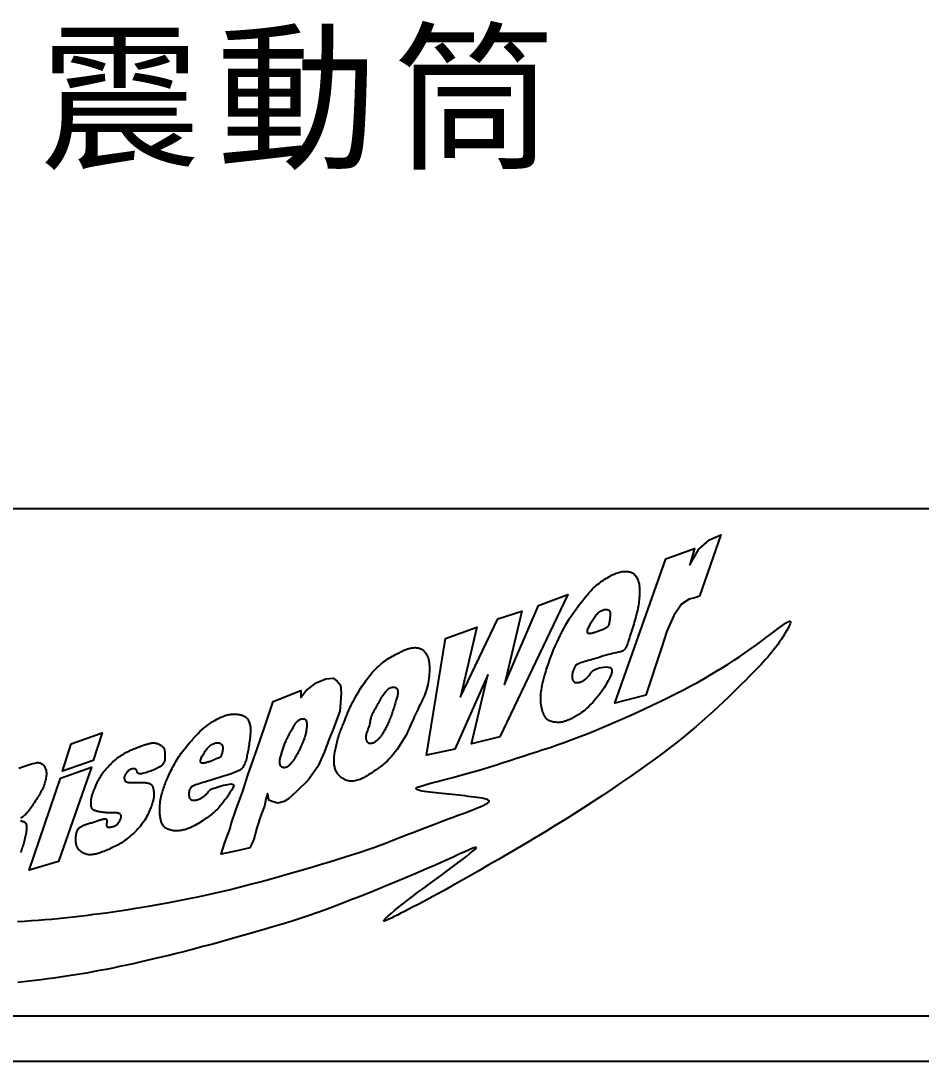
# Model space of a CAD drawing. Extents: x 1092 to 1379, y 1201 to 1405.
# Drawn here: x 1104.72 to 1129.59, y 1201.14 to 1229.85 of the extents above; entities that cross this region are included whole.
import ezdxf

# ---------------------------------------------------------------- set-up
doc = ezdxf.new("R2010")
doc.units = 0
doc.layers.get('0').update_dxf_attribs({"linetype": 'CONTINUOUS'})
doc.layers.add('圖框層', color=7, linetype='CONTINUOUS')
doc.layers.add('輪廓線層', color=7, linetype='CONTINUOUS')
doc.styles.add('標楷體', font='kaiu.ttf')

msp = doc.modelspace()

# ---------------------------------------------------------------- linework, layer by layer
at = {"layer": '圖框層', "color": 7}
for p, q in [((1092.845, 1216.385), (1377.345, 1216.385)), ((1092.845, 1202.385), (1377.345, 1202.385)), ((1091.595, 1201.135), (1378.595, 1201.135))]:
    msp.add_line(p, q, dxfattribs=at)
at = {"layer": '輪廓線層', "color": 7}
for points in [[(1122.753, 1213.437), (1122.565, 1213.004), (1122.418, 1212.541), (1121.984, 1211.241), (1121.126, 1211.014), (1122.536, 1215.003), (1123.324, 1215.289), (1123.196, 1214.836), (1123.443, 1215.269), (1123.738, 1215.525), (1124.054, 1215.663), (1123.462, 1213.969), (1123.334, 1213.92), (1123.177, 1213.89), (1122.97, 1213.752)], [(1121.544, 1212.868), (1121.528, 1212.82), (1121.514, 1212.775), (1121.5, 1212.732), (1121.487, 1212.693), (1121.474, 1212.657), (1121.462, 1212.624), (1121.45, 1212.594), (1121.439, 1212.567), (1121.427, 1212.543), (1121.415, 1212.523), (1121.402, 1212.505), (1121.388, 1212.489), (1121.373, 1212.476), (1121.356, 1212.464), (1121.336, 1212.454), (1121.314, 1212.445), (1121.289, 1212.437), (1121.261, 1212.429), (1121.229, 1212.422), (1121.194, 1212.414), (1121.155, 1212.405), (1121.111, 1212.395), (1121.063, 1212.384), (1121.01, 1212.371), (1120.952, 1212.356), (1120.89, 1212.338), (1120.826, 1212.32), (1120.76, 1212.301), (1120.693, 1212.281), (1120.627, 1212.261), (1120.563, 1212.242), (1120.502, 1212.223), (1120.444, 1212.206), (1120.391, 1212.19), (1120.341, 1212.175), (1120.296, 1212.162), (1120.254, 1212.149), (1120.217, 1212.137), (1120.183, 1212.126), (1120.153, 1212.116), (1120.128, 1212.106), (1120.105, 1212.096), (1120.086, 1212.087), (1120.069, 1212.076), (1120.055, 1212.065), (1120.042, 1212.053), (1120.03, 1212.038), (1120.019, 1212.022), (1120.009, 1212.003), (1119.999, 1211.982), (1119.99, 1211.959), (1119.981, 1211.935), (1119.973, 1211.911), (1119.966, 1211.886), (1119.96, 1211.861), (1119.955, 1211.836), (1119.951, 1211.813), (1119.948, 1211.79), (1119.946, 1211.769), (1119.945, 1211.748), (1119.946, 1211.729), (1119.947, 1211.711), (1119.95, 1211.693), (1119.954, 1211.677), (1119.959, 1211.662), (1119.965, 1211.648), (1119.972, 1211.635), (1119.98, 1211.624), (1119.99, 1211.613), (1120, 1211.605), (1120.013, 1211.597), (1120.026, 1211.591), (1120.041, 1211.587), (1120.057, 1211.584), (1120.075, 1211.583), (1120.093, 1211.583), (1120.112, 1211.585), (1120.131, 1211.588), (1120.15, 1211.592), (1120.17, 1211.598), (1120.19, 1211.605), (1120.209, 1211.614), (1120.229, 1211.624), (1120.248, 1211.635), (1120.268, 1211.647), (1120.287, 1211.661), (1120.306, 1211.676), (1120.326, 1211.692), (1120.345, 1211.709), (1120.363, 1211.727), (1120.382, 1211.745), (1120.4, 1211.764), (1120.417, 1211.784), (1120.433, 1211.803), (1120.448, 1211.822), (1120.461, 1211.84), (1120.473, 1211.858), (1120.486, 1211.875), (1120.5, 1211.891), (1120.516, 1211.907), (1120.538, 1211.923), (1120.565, 1211.939), (1120.6, 1211.955), (1120.644, 1211.972), (1120.697, 1211.988), (1120.757, 1212.003), (1120.82, 1212.014), (1120.882, 1212.018), (1120.939, 1212.014), (1120.987, 1212), (1121.022, 1211.974), (1121.041, 1211.932), (1121.04, 1211.875), (1121.022, 1211.803), (1120.989, 1211.721), (1120.944, 1211.631), (1120.89, 1211.537), (1120.829, 1211.442), (1120.765, 1211.348), (1120.699, 1211.259), (1120.636, 1211.178), (1120.575, 1211.105), (1120.515, 1211.039), (1120.458, 1210.979), (1120.404, 1210.926), (1120.352, 1210.878), (1120.303, 1210.836), (1120.256, 1210.798), (1120.212, 1210.764), (1120.171, 1210.735), (1120.132, 1210.708), (1120.096, 1210.685), (1120.061, 1210.664), (1120.028, 1210.645), (1119.996, 1210.628), (1119.966, 1210.612), (1119.937, 1210.597), (1119.908, 1210.583), (1119.881, 1210.569), (1119.854, 1210.557), (1119.828, 1210.545), (1119.803, 1210.534), (1119.779, 1210.524), (1119.755, 1210.515), (1119.731, 1210.508), (1119.708, 1210.501), (1119.685, 1210.495), (1119.661, 1210.491), (1119.637, 1210.488), (1119.612, 1210.485), (1119.586, 1210.484), (1119.559, 1210.484), (1119.53, 1210.485), (1119.501, 1210.488), (1119.47, 1210.491), (1119.44, 1210.496), (1119.409, 1210.502), (1119.38, 1210.509), (1119.352, 1210.518), (1119.326, 1210.528), (1119.302, 1210.539), (1119.28, 1210.552), (1119.26, 1210.566), (1119.241, 1210.583), (1119.224, 1210.601), (1119.208, 1210.622), (1119.193, 1210.645), (1119.179, 1210.671), (1119.165, 1210.699), (1119.152, 1210.73), (1119.14, 1210.763), (1119.128, 1210.799), (1119.118, 1210.836), (1119.108, 1210.875), (1119.1, 1210.916), (1119.093, 1210.958), (1119.087, 1211), (1119.083, 1211.044), (1119.081, 1211.089), (1119.08, 1211.135), (1119.08, 1211.183), (1119.082, 1211.232), (1119.086, 1211.282), (1119.091, 1211.334), (1119.099, 1211.388), (1119.108, 1211.444), (1119.118, 1211.502), (1119.132, 1211.563), (1119.147, 1211.628), (1119.165, 1211.696), (1119.185, 1211.768), (1119.207, 1211.845), (1119.233, 1211.927), (1119.261, 1212.014), (1119.291, 1212.104), (1119.324, 1212.197), (1119.36, 1212.292), (1119.397, 1212.389), (1119.436, 1212.488), (1119.478, 1212.586), (1119.521, 1212.685), (1119.566, 1212.783), (1119.613, 1212.88), (1119.662, 1212.977), (1119.713, 1213.073), (1119.766, 1213.167), (1119.821, 1213.26), (1119.877, 1213.352), (1119.936, 1213.442), (1119.996, 1213.53), (1120.056, 1213.614), (1120.116, 1213.696), (1120.175, 1213.773), (1120.232, 1213.845), (1120.286, 1213.912), (1120.336, 1213.973), (1120.383, 1214.028), (1120.426, 1214.076), (1120.466, 1214.12), (1120.504, 1214.16), (1120.541, 1214.196), (1120.577, 1214.23), (1120.614, 1214.261), (1120.651, 1214.292), (1120.69, 1214.323), (1120.73, 1214.353), (1120.771, 1214.382), (1120.812, 1214.41), (1120.854, 1214.438), (1120.896, 1214.464), (1120.937, 1214.489), (1120.978, 1214.513), (1121.017, 1214.534), (1121.055, 1214.554), (1121.093, 1214.572), (1121.129, 1214.589), (1121.165, 1214.603), (1121.199, 1214.616), (1121.233, 1214.626), (1121.266, 1214.635), (1121.298, 1214.642), (1121.329, 1214.648), (1121.36, 1214.651), (1121.39, 1214.653), (1121.418, 1214.654), (1121.446, 1214.653), (1121.473, 1214.651), (1121.498, 1214.648), (1121.522, 1214.643), (1121.545, 1214.637), (1121.567, 1214.63), (1121.588, 1214.621), (1121.609, 1214.611), (1121.628, 1214.6), (1121.646, 1214.587), (1121.664, 1214.571), (1121.681, 1214.555), (1121.697, 1214.536), (1121.713, 1214.515), (1121.727, 1214.493), (1121.741, 1214.47), (1121.753, 1214.444), (1121.765, 1214.418), (1121.774, 1214.39), (1121.783, 1214.36), (1121.79, 1214.329), (1121.796, 1214.297), (1121.8, 1214.262), (1121.804, 1214.227), (1121.806, 1214.189), (1121.808, 1214.149), (1121.808, 1214.108), (1121.808, 1214.064), (1121.806, 1214.019), (1121.804, 1213.972), (1121.801, 1213.924), (1121.796, 1213.875), (1121.791, 1213.826), (1121.785, 1213.775), (1121.777, 1213.725), (1121.769, 1213.675), (1121.759, 1213.625), (1121.749, 1213.574), (1121.737, 1213.523), (1121.724, 1213.472), (1121.71, 1213.419), (1121.696, 1213.366), (1121.68, 1213.311), (1121.664, 1213.255), (1121.647, 1213.198), (1121.629, 1213.141), (1121.612, 1213.084), (1121.594, 1213.028), (1121.577, 1212.973), (1121.56, 1212.919)], [(1116.707, 1209.748), (1115.926, 1209.577), (1116.45, 1212.805), (1117.316, 1213.115), (1116.867, 1211.191), (1117.894, 1213.34), (1118.557, 1213.553), (1118.076, 1211.533), (1119.017, 1213.714), (1119.83, 1214.013), (1117.948, 1210.09), (1117.167, 1209.898), (1117.616, 1211.8)], [(1120.873, 1213.084), (1120.853, 1213.073), (1120.831, 1213.062), (1120.807, 1213.052), (1120.782, 1213.042), (1120.756, 1213.032), (1120.73, 1213.022), (1120.703, 1213.012), (1120.677, 1213.003), (1120.651, 1212.994), (1120.626, 1212.984), (1120.602, 1212.976), (1120.578, 1212.967), (1120.554, 1212.96), (1120.532, 1212.953), (1120.509, 1212.946), (1120.487, 1212.941), (1120.466, 1212.937), (1120.445, 1212.935), (1120.426, 1212.934), (1120.409, 1212.936), (1120.394, 1212.94), (1120.382, 1212.947), (1120.373, 1212.957), (1120.368, 1212.97), (1120.367, 1212.987), (1120.369, 1213.008), (1120.375, 1213.031), (1120.384, 1213.057), (1120.394, 1213.085), (1120.407, 1213.114), (1120.421, 1213.143), (1120.435, 1213.173), (1120.45, 1213.203), (1120.466, 1213.233), (1120.482, 1213.262), (1120.498, 1213.291), (1120.515, 1213.319), (1120.533, 1213.347), (1120.552, 1213.374), (1120.572, 1213.4), (1120.593, 1213.426), (1120.614, 1213.45), (1120.636, 1213.474), (1120.659, 1213.496), (1120.682, 1213.516), (1120.704, 1213.535), (1120.727, 1213.551), (1120.748, 1213.565), (1120.77, 1213.577), (1120.79, 1213.587), (1120.809, 1213.594), (1120.828, 1213.6), (1120.846, 1213.604), (1120.863, 1213.606), (1120.879, 1213.606), (1120.895, 1213.606), (1120.909, 1213.604), (1120.923, 1213.6), (1120.936, 1213.596), (1120.948, 1213.591), (1120.959, 1213.584), (1120.968, 1213.577), (1120.976, 1213.569), (1120.983, 1213.56), (1120.988, 1213.55), (1120.992, 1213.539), (1120.995, 1213.527), (1120.997, 1213.513), (1120.997, 1213.498), (1120.997, 1213.48), (1120.996, 1213.46), (1120.995, 1213.437), (1120.994, 1213.412), (1120.992, 1213.385), (1120.989, 1213.356), (1120.986, 1213.326), (1120.982, 1213.297), (1120.978, 1213.268), (1120.973, 1213.24), (1120.967, 1213.214), (1120.96, 1213.192), (1120.953, 1213.171), (1120.944, 1213.153), (1120.933, 1213.137), (1120.921, 1213.122), (1120.907, 1213.108), (1120.891, 1213.096)], [(1113.845, 1208.863), (1113.813, 1208.865), (1113.782, 1208.869), (1113.753, 1208.876), (1113.725, 1208.884), (1113.698, 1208.895), (1113.672, 1208.906), (1113.647, 1208.919), (1113.623, 1208.933), (1113.599, 1208.948), (1113.576, 1208.964), (1113.555, 1208.981), (1113.534, 1208.999), (1113.514, 1209.018), (1113.495, 1209.037), (1113.478, 1209.058), (1113.462, 1209.08), (1113.448, 1209.102), (1113.435, 1209.126), (1113.423, 1209.151), (1113.413, 1209.176), (1113.404, 1209.203), (1113.396, 1209.231), (1113.39, 1209.259), (1113.384, 1209.289), (1113.38, 1209.319), (1113.376, 1209.35), (1113.374, 1209.383), (1113.372, 1209.416), (1113.372, 1209.449), (1113.373, 1209.484), (1113.375, 1209.52), (1113.378, 1209.556), (1113.383, 1209.593), (1113.388, 1209.63), (1113.394, 1209.668), (1113.402, 1209.707), (1113.41, 1209.747), (1113.419, 1209.787), (1113.428, 1209.827), (1113.438, 1209.868), (1113.448, 1209.91), (1113.459, 1209.952), (1113.47, 1209.994), (1113.481, 1210.036), (1113.493, 1210.078), (1113.505, 1210.118), (1113.517, 1210.157), (1113.53, 1210.195), (1113.543, 1210.232), (1113.556, 1210.267), (1113.57, 1210.303), (1113.585, 1210.338), (1113.6, 1210.375), (1113.616, 1210.413), (1113.632, 1210.453), (1113.65, 1210.496), (1113.668, 1210.542), (1113.688, 1210.592), (1113.709, 1210.646), (1113.732, 1210.703), (1113.757, 1210.763), (1113.785, 1210.826), (1113.815, 1210.893), (1113.848, 1210.963), (1113.885, 1211.035), (1113.925, 1211.111), (1113.967, 1211.187), (1114.011, 1211.265), (1114.057, 1211.342), (1114.104, 1211.418), (1114.152, 1211.492), (1114.2, 1211.563), (1114.248, 1211.631), (1114.296, 1211.695), (1114.344, 1211.756), (1114.392, 1211.814), (1114.438, 1211.868), (1114.484, 1211.918), (1114.529, 1211.965), (1114.573, 1212.009), (1114.616, 1212.05), (1114.658, 1212.087), (1114.699, 1212.122), (1114.74, 1212.154), (1114.78, 1212.185), (1114.82, 1212.213), (1114.86, 1212.239), (1114.901, 1212.265), (1114.943, 1212.289), (1114.984, 1212.312), (1115.025, 1212.334), (1115.066, 1212.355), (1115.105, 1212.375), (1115.142, 1212.393), (1115.178, 1212.41), (1115.21, 1212.426), (1115.239, 1212.441), (1115.266, 1212.454), (1115.29, 1212.466), (1115.313, 1212.478), (1115.335, 1212.488), (1115.357, 1212.498), (1115.379, 1212.506), (1115.403, 1212.514), (1115.427, 1212.522), (1115.453, 1212.529), (1115.48, 1212.535), (1115.508, 1212.54), (1115.536, 1212.544), (1115.564, 1212.547), (1115.592, 1212.549), (1115.619, 1212.549), (1115.646, 1212.548), (1115.671, 1212.546), (1115.697, 1212.541), (1115.721, 1212.535), (1115.745, 1212.527), (1115.769, 1212.516), (1115.792, 1212.504), (1115.815, 1212.488), (1115.838, 1212.47), (1115.86, 1212.45), (1115.882, 1212.426), (1115.903, 1212.4), (1115.922, 1212.372), (1115.94, 1212.34), (1115.956, 1212.306), (1115.97, 1212.269), (1115.981, 1212.229), (1115.991, 1212.186), (1115.998, 1212.141), (1116.003, 1212.093), (1116.007, 1212.043), (1116.008, 1211.991), (1116.008, 1211.937), (1116.006, 1211.88), (1116.002, 1211.822), (1115.997, 1211.762), (1115.99, 1211.701), (1115.982, 1211.64), (1115.971, 1211.579), (1115.958, 1211.518), (1115.944, 1211.457), (1115.927, 1211.398), (1115.909, 1211.341), (1115.888, 1211.284), (1115.866, 1211.229), (1115.843, 1211.175), (1115.819, 1211.122), (1115.794, 1211.069), (1115.768, 1211.016), (1115.743, 1210.964), (1115.717, 1210.911), (1115.692, 1210.858), (1115.667, 1210.804), (1115.641, 1210.749), (1115.615, 1210.693), (1115.589, 1210.635), (1115.562, 1210.575), (1115.534, 1210.513), (1115.506, 1210.449), (1115.476, 1210.382), (1115.445, 1210.314), (1115.413, 1210.244), (1115.378, 1210.173), (1115.341, 1210.101), (1115.301, 1210.028), (1115.258, 1209.955), (1115.212, 1209.882), (1115.164, 1209.81), (1115.113, 1209.738), (1115.06, 1209.669), (1115.005, 1209.601), (1114.95, 1209.537), (1114.894, 1209.476), (1114.838, 1209.42), (1114.782, 1209.368), (1114.727, 1209.321), (1114.673, 1209.278), (1114.62, 1209.238), (1114.569, 1209.201), (1114.52, 1209.168), (1114.472, 1209.136), (1114.428, 1209.107), (1114.386, 1209.079), (1114.346, 1209.053), (1114.308, 1209.028), (1114.271, 1209.005), (1114.236, 1208.984), (1114.201, 1208.964), (1114.166, 1208.946), (1114.131, 1208.929), (1114.095, 1208.914), (1114.058, 1208.9), (1114.022, 1208.889), (1113.985, 1208.879), (1113.949, 1208.872), (1113.913, 1208.866), (1113.879, 1208.863)], [(1112.923, 1209.271), (1112.656, 1208.892), (1112.34, 1208.58), (1112.119, 1208.373), (1111.993, 1208.303), (1111.817, 1208.255), (1111.693, 1208.292), (1111.569, 1208.337), (1111.554, 1208.461), (1111.539, 1208.521), (1111.486, 1208.367), (1111.456, 1208.176), (1111.351, 1207.92), (1111.238, 1207.575), (1111.159, 1207.263), (1111.09, 1207.117), (1111.045, 1207.02), (1110.733, 1206.952), (1110.252, 1206.847), (1110.361, 1207.174), (1110.5, 1207.561), (1110.53, 1207.688), (1110.67, 1208.089), (1110.858, 1208.585), (1110.993, 1209.032), (1111.249, 1209.753), (1111.478, 1210.425), (1111.69, 1211.062), (1112.457, 1211.37), (1112.457, 1211.171), (1112.589, 1211.359), (1112.878, 1211.573), (1113.142, 1211.69), (1113.352, 1211.705), (1113.461, 1211.626), (1113.555, 1211.517), (1113.566, 1211.299), (1113.555, 1211.021), (1113.529, 1210.799), (1113.439, 1210.544), (1113.337, 1210.27), (1113.239, 1210.033), (1113.096, 1209.658)], [(1114.552, 1210.93), (1114.573, 1210.967), (1114.593, 1211.005), (1114.614, 1211.043), (1114.634, 1211.08), (1114.654, 1211.118), (1114.675, 1211.155), (1114.696, 1211.191), (1114.718, 1211.225), (1114.739, 1211.258), (1114.762, 1211.289), (1114.785, 1211.318), (1114.808, 1211.345), (1114.831, 1211.369), (1114.855, 1211.391), (1114.878, 1211.41), (1114.902, 1211.426), (1114.926, 1211.439), (1114.95, 1211.448), (1114.973, 1211.455), (1114.996, 1211.459), (1115.017, 1211.46), (1115.037, 1211.459), (1115.055, 1211.456), (1115.072, 1211.45), (1115.086, 1211.442), (1115.098, 1211.432), (1115.108, 1211.421), (1115.117, 1211.407), (1115.123, 1211.392), (1115.128, 1211.375), (1115.131, 1211.357), (1115.133, 1211.337), (1115.133, 1211.316), (1115.132, 1211.294), (1115.13, 1211.27), (1115.126, 1211.245), (1115.122, 1211.219), (1115.116, 1211.192), (1115.109, 1211.164), (1115.101, 1211.134), (1115.092, 1211.104), (1115.083, 1211.073), (1115.073, 1211.041), (1115.062, 1211.008), (1115.051, 1210.975), (1115.04, 1210.942), (1115.029, 1210.908), (1115.019, 1210.875), (1115.008, 1210.843), (1114.998, 1210.81), (1114.988, 1210.778), (1114.978, 1210.746), (1114.967, 1210.714), (1114.957, 1210.682), (1114.946, 1210.65), (1114.934, 1210.618), (1114.921, 1210.587), (1114.908, 1210.555), (1114.895, 1210.524), (1114.881, 1210.492), (1114.866, 1210.462), (1114.852, 1210.431), (1114.837, 1210.402), (1114.823, 1210.373), (1114.809, 1210.344), (1114.795, 1210.317), (1114.781, 1210.29), (1114.767, 1210.264), (1114.753, 1210.24), (1114.739, 1210.216), (1114.726, 1210.193), (1114.712, 1210.171), (1114.699, 1210.151), (1114.685, 1210.131), (1114.671, 1210.112), (1114.657, 1210.094), (1114.643, 1210.077), (1114.629, 1210.06), (1114.614, 1210.044), (1114.599, 1210.028), (1114.584, 1210.012), (1114.568, 1209.997), (1114.552, 1209.982), (1114.536, 1209.968), (1114.519, 1209.955), (1114.502, 1209.943), (1114.485, 1209.932), (1114.468, 1209.922), (1114.45, 1209.914), (1114.432, 1209.908), (1114.415, 1209.903), (1114.397, 1209.9), (1114.381, 1209.899), (1114.365, 1209.899), (1114.35, 1209.902), (1114.336, 1209.906), (1114.324, 1209.912), (1114.312, 1209.92), (1114.303, 1209.93), (1114.294, 1209.941), (1114.286, 1209.954), (1114.279, 1209.968), (1114.274, 1209.983), (1114.269, 1209.999), (1114.265, 1210.015), (1114.261, 1210.033), (1114.259, 1210.052), (1114.259, 1210.072), (1114.26, 1210.094), (1114.262, 1210.118), (1114.266, 1210.143), (1114.273, 1210.17), (1114.281, 1210.199), (1114.292, 1210.23), (1114.303, 1210.262), (1114.315, 1210.295), (1114.328, 1210.329), (1114.339, 1210.362), (1114.35, 1210.395), (1114.359, 1210.428), (1114.367, 1210.459), (1114.373, 1210.489), (1114.378, 1210.518), (1114.383, 1210.547), (1114.388, 1210.576), (1114.394, 1210.605), (1114.401, 1210.634), (1114.411, 1210.663), (1114.423, 1210.694), (1114.437, 1210.725), (1114.454, 1210.757), (1114.472, 1210.79), (1114.491, 1210.823), (1114.511, 1210.858), (1114.532, 1210.893)], [(1109.366, 1208.503), (1109.366, 1208.484), (1109.367, 1208.467), (1109.369, 1208.451), (1109.371, 1208.435), (1109.374, 1208.421), (1109.379, 1208.408), (1109.385, 1208.395), (1109.392, 1208.384), (1109.4, 1208.374), (1109.41, 1208.364), (1109.422, 1208.356), (1109.435, 1208.349), (1109.449, 1208.343), (1109.464, 1208.339), (1109.48, 1208.336), (1109.498, 1208.335), (1109.516, 1208.336), (1109.535, 1208.337), (1109.555, 1208.341), (1109.576, 1208.346), (1109.597, 1208.352), (1109.618, 1208.359), (1109.64, 1208.368), (1109.662, 1208.377), (1109.683, 1208.388), (1109.705, 1208.399), (1109.726, 1208.411), (1109.747, 1208.424), (1109.767, 1208.438), (1109.787, 1208.452), (1109.806, 1208.467), (1109.823, 1208.483), (1109.84, 1208.499), (1109.855, 1208.515), (1109.869, 1208.531), (1109.883, 1208.546), (1109.895, 1208.562), (1109.907, 1208.576), (1109.918, 1208.589), (1109.928, 1208.601), (1109.938, 1208.612), (1109.948, 1208.622), (1109.961, 1208.631), (1109.977, 1208.64), (1109.997, 1208.649), (1110.022, 1208.659), (1110.055, 1208.671), (1110.095, 1208.684), (1110.144, 1208.699), (1110.2, 1208.716), (1110.26, 1208.733), (1110.322, 1208.749), (1110.382, 1208.763), (1110.439, 1208.775), (1110.49, 1208.783), (1110.532, 1208.786), (1110.563, 1208.784), (1110.584, 1208.776), (1110.596, 1208.764), (1110.601, 1208.749), (1110.599, 1208.73), (1110.593, 1208.708), (1110.583, 1208.685), (1110.57, 1208.661), (1110.556, 1208.635), (1110.541, 1208.61), (1110.525, 1208.584), (1110.508, 1208.558), (1110.49, 1208.531), (1110.473, 1208.505), (1110.454, 1208.478), (1110.436, 1208.451), (1110.418, 1208.425), (1110.399, 1208.398), (1110.381, 1208.372), (1110.361, 1208.345), (1110.342, 1208.318), (1110.321, 1208.291), (1110.3, 1208.264), (1110.278, 1208.236), (1110.255, 1208.208), (1110.23, 1208.18), (1110.205, 1208.151), (1110.179, 1208.123), (1110.151, 1208.094), (1110.122, 1208.065), (1110.092, 1208.037), (1110.062, 1208.009), (1110.03, 1207.981), (1109.997, 1207.954), (1109.963, 1207.927), (1109.927, 1207.9), (1109.891, 1207.873), (1109.854, 1207.847), (1109.816, 1207.82), (1109.777, 1207.794), (1109.737, 1207.767), (1109.696, 1207.741), (1109.655, 1207.715), (1109.613, 1207.689), (1109.573, 1207.665), (1109.532, 1207.642), (1109.493, 1207.621), (1109.455, 1207.602), (1109.418, 1207.585), (1109.382, 1207.569), (1109.348, 1207.556), (1109.315, 1207.544), (1109.282, 1207.534), (1109.251, 1207.525), (1109.219, 1207.517), (1109.188, 1207.51), (1109.157, 1207.504), (1109.126, 1207.499), (1109.095, 1207.495), (1109.064, 1207.492), (1109.033, 1207.49), (1109.002, 1207.49), (1108.97, 1207.492), (1108.938, 1207.495), (1108.906, 1207.5), (1108.873, 1207.508), (1108.841, 1207.517), (1108.81, 1207.527), (1108.78, 1207.54), (1108.752, 1207.554), (1108.726, 1207.57), (1108.702, 1207.587), (1108.681, 1207.605), (1108.663, 1207.625), (1108.647, 1207.646), (1108.634, 1207.669), (1108.622, 1207.692), (1108.612, 1207.717), (1108.603, 1207.742), (1108.595, 1207.768), (1108.588, 1207.795), (1108.582, 1207.823), (1108.576, 1207.852), (1108.571, 1207.882), (1108.567, 1207.913), (1108.564, 1207.945), (1108.562, 1207.979), (1108.56, 1208.014), (1108.559, 1208.051), (1108.559, 1208.09), (1108.56, 1208.13), (1108.562, 1208.171), (1108.565, 1208.213), (1108.569, 1208.256), (1108.575, 1208.301), (1108.582, 1208.346), (1108.591, 1208.391), (1108.601, 1208.437), (1108.612, 1208.483), (1108.624, 1208.529), (1108.637, 1208.575), (1108.65, 1208.62), (1108.664, 1208.663), (1108.679, 1208.706), (1108.693, 1208.747), (1108.708, 1208.787), (1108.723, 1208.826), (1108.739, 1208.866), (1108.755, 1208.905), (1108.772, 1208.945), (1108.791, 1208.986), (1108.81, 1209.028), (1108.831, 1209.072), (1108.853, 1209.117), (1108.876, 1209.164), (1108.9, 1209.211), (1108.925, 1209.259), (1108.95, 1209.307), (1108.976, 1209.355), (1109.003, 1209.402), (1109.031, 1209.448), (1109.059, 1209.494), (1109.089, 1209.54), (1109.12, 1209.587), (1109.154, 1209.635), (1109.191, 1209.686), (1109.232, 1209.739), (1109.277, 1209.795), (1109.325, 1209.855), (1109.378, 1209.917), (1109.433, 1209.981), (1109.491, 1210.046), (1109.551, 1210.11), (1109.611, 1210.172), (1109.671, 1210.232), (1109.731, 1210.288), (1109.79, 1210.339), (1109.847, 1210.385), (1109.903, 1210.428), (1109.957, 1210.466), (1110.01, 1210.5), (1110.06, 1210.531), (1110.109, 1210.559), (1110.156, 1210.584), (1110.201, 1210.606), (1110.243, 1210.626), (1110.285, 1210.643), (1110.324, 1210.659), (1110.362, 1210.672), (1110.398, 1210.683), (1110.433, 1210.692), (1110.468, 1210.7), (1110.501, 1210.706), (1110.533, 1210.711), (1110.564, 1210.714), (1110.594, 1210.716), (1110.624, 1210.717), (1110.652, 1210.716), (1110.68, 1210.715), (1110.707, 1210.712), (1110.733, 1210.708), (1110.759, 1210.703), (1110.783, 1210.697), (1110.807, 1210.69), (1110.829, 1210.683), (1110.851, 1210.675), (1110.871, 1210.666), (1110.89, 1210.657), (1110.907, 1210.648), (1110.924, 1210.638), (1110.939, 1210.627), (1110.954, 1210.615), (1110.967, 1210.602), (1110.98, 1210.588), (1110.991, 1210.571), (1111.003, 1210.553), (1111.013, 1210.532), (1111.023, 1210.509), (1111.032, 1210.485), (1111.041, 1210.458), (1111.048, 1210.431), (1111.054, 1210.403), (1111.059, 1210.373), (1111.063, 1210.343), (1111.065, 1210.313), (1111.066, 1210.282), (1111.066, 1210.251), (1111.065, 1210.219), (1111.063, 1210.186), (1111.06, 1210.151), (1111.057, 1210.116), (1111.053, 1210.078), (1111.048, 1210.04), (1111.043, 1210), (1111.038, 1209.959), (1111.032, 1209.917), (1111.026, 1209.875), (1111.02, 1209.833), (1111.013, 1209.791), (1111.006, 1209.75), (1110.999, 1209.709), (1110.992, 1209.669), (1110.984, 1209.63), (1110.976, 1209.592), (1110.968, 1209.554), (1110.96, 1209.517), (1110.951, 1209.481), (1110.942, 1209.445), (1110.933, 1209.41), (1110.922, 1209.375), (1110.91, 1209.341), (1110.894, 1209.307), (1110.875, 1209.275), (1110.852, 1209.244), (1110.824, 1209.215), (1110.79, 1209.187), (1110.749, 1209.161), (1110.702, 1209.136), (1110.651, 1209.113), (1110.596, 1209.091), (1110.538, 1209.07), (1110.478, 1209.049), (1110.417, 1209.03), (1110.356, 1209.01), (1110.296, 1208.991), (1110.237, 1208.973), (1110.178, 1208.954), (1110.121, 1208.936), (1110.065, 1208.918), (1110.01, 1208.901), (1109.956, 1208.885), (1109.903, 1208.869), (1109.852, 1208.853), (1109.801, 1208.838), (1109.753, 1208.824), (1109.707, 1208.811), (1109.663, 1208.797), (1109.622, 1208.785), (1109.584, 1208.772), (1109.55, 1208.761), (1109.52, 1208.749), (1109.493, 1208.737), (1109.47, 1208.726), (1109.449, 1208.714), (1109.432, 1208.701), (1109.418, 1208.687), (1109.405, 1208.673), (1109.395, 1208.657), (1109.387, 1208.64), (1109.38, 1208.621), (1109.375, 1208.602), (1109.372, 1208.582), (1109.369, 1208.562), (1109.367, 1208.542), (1109.366, 1208.522)], [(1112.515, 1210.589), (1112.529, 1210.588), (1112.542, 1210.586), (1112.554, 1210.583), (1112.565, 1210.578), (1112.574, 1210.571), (1112.583, 1210.563), (1112.59, 1210.554), (1112.597, 1210.543), (1112.603, 1210.532), (1112.607, 1210.518), (1112.611, 1210.504), (1112.614, 1210.489), (1112.617, 1210.472), (1112.618, 1210.455), (1112.619, 1210.437), (1112.62, 1210.418), (1112.619, 1210.398), (1112.618, 1210.377), (1112.617, 1210.356), (1112.615, 1210.333), (1112.612, 1210.31), (1112.609, 1210.286), (1112.605, 1210.261), (1112.601, 1210.235), (1112.596, 1210.209), (1112.59, 1210.181), (1112.584, 1210.153), (1112.577, 1210.123), (1112.569, 1210.094), (1112.56, 1210.063), (1112.55, 1210.032), (1112.539, 1210.001), (1112.527, 1209.969), (1112.514, 1209.937), (1112.5, 1209.904), (1112.485, 1209.872), (1112.47, 1209.839), (1112.455, 1209.807), (1112.439, 1209.775), (1112.424, 1209.743), (1112.408, 1209.711), (1112.392, 1209.68), (1112.377, 1209.65), (1112.361, 1209.621), (1112.346, 1209.593), (1112.331, 1209.565), (1112.316, 1209.54), (1112.302, 1209.515), (1112.288, 1209.493), (1112.274, 1209.472), (1112.26, 1209.452), (1112.246, 1209.433), (1112.233, 1209.415), (1112.22, 1209.398), (1112.206, 1209.382), (1112.193, 1209.366), (1112.179, 1209.35), (1112.166, 1209.335), (1112.152, 1209.321), (1112.139, 1209.307), (1112.125, 1209.294), (1112.111, 1209.282), (1112.097, 1209.271), (1112.083, 1209.262), (1112.069, 1209.254), (1112.055, 1209.247), (1112.041, 1209.242), (1112.027, 1209.239), (1112.013, 1209.236), (1111.999, 1209.236), (1111.985, 1209.236), (1111.972, 1209.238), (1111.959, 1209.241), (1111.946, 1209.246), (1111.934, 1209.252), (1111.923, 1209.26), (1111.913, 1209.269), (1111.904, 1209.281), (1111.896, 1209.293), (1111.889, 1209.308), (1111.884, 1209.325), (1111.88, 1209.343), (1111.877, 1209.363), (1111.876, 1209.384), (1111.876, 1209.407), (1111.877, 1209.43), (1111.88, 1209.454), (1111.883, 1209.478), (1111.888, 1209.503), (1111.895, 1209.528), (1111.901, 1209.554), (1111.909, 1209.579), (1111.917, 1209.605), (1111.926, 1209.631), (1111.934, 1209.657), (1111.943, 1209.683), (1111.951, 1209.71), (1111.96, 1209.736), (1111.968, 1209.763), (1111.976, 1209.79), (1111.985, 1209.817), (1111.994, 1209.845), (1112.004, 1209.873), (1112.014, 1209.902), (1112.026, 1209.931), (1112.038, 1209.96), (1112.05, 1209.99), (1112.064, 1210.021), (1112.078, 1210.051), (1112.092, 1210.082), (1112.108, 1210.112), (1112.123, 1210.143), (1112.14, 1210.173), (1112.156, 1210.203), (1112.173, 1210.233), (1112.19, 1210.263), (1112.207, 1210.291), (1112.223, 1210.319), (1112.24, 1210.346), (1112.256, 1210.372), (1112.271, 1210.397), (1112.286, 1210.42), (1112.301, 1210.442), (1112.316, 1210.463), (1112.331, 1210.483), (1112.346, 1210.501), (1112.362, 1210.517), (1112.378, 1210.532), (1112.395, 1210.545), (1112.413, 1210.556), (1112.431, 1210.566), (1112.449, 1210.573), (1112.466, 1210.58), (1112.483, 1210.584), (1112.5, 1210.587)], [(1106.112, 1209.898), (1106.972, 1210.201), (1106.718, 1209.43), (1105.877, 1209.137)], [(1107.643, 1209.097), (1107.632, 1209.083), (1107.623, 1209.07), (1107.614, 1209.056), (1107.606, 1209.042), (1107.599, 1209.029), (1107.593, 1209.015), (1107.588, 1209.001), (1107.584, 1208.988), (1107.581, 1208.974), (1107.58, 1208.961), (1107.579, 1208.948), (1107.58, 1208.935), (1107.582, 1208.923), (1107.585, 1208.911), (1107.589, 1208.899), (1107.593, 1208.888), (1107.599, 1208.877), (1107.607, 1208.868), (1107.616, 1208.858), (1107.627, 1208.85), (1107.642, 1208.843), (1107.659, 1208.837), (1107.681, 1208.832), (1107.706, 1208.828), (1107.736, 1208.826), (1107.77, 1208.825), (1107.807, 1208.825), (1107.846, 1208.826), (1107.887, 1208.827), (1107.929, 1208.828), (1107.97, 1208.829), (1108.011, 1208.829), (1108.05, 1208.829), (1108.087, 1208.828), (1108.122, 1208.826), (1108.155, 1208.824), (1108.185, 1208.821), (1108.213, 1208.816), (1108.239, 1208.811), (1108.261, 1208.805), (1108.281, 1208.798), (1108.297, 1208.79), (1108.312, 1208.781), (1108.324, 1208.771), (1108.334, 1208.76), (1108.343, 1208.748), (1108.351, 1208.734), (1108.358, 1208.719), (1108.365, 1208.703), (1108.37, 1208.686), (1108.376, 1208.668), (1108.381, 1208.65), (1108.385, 1208.63), (1108.388, 1208.611), (1108.391, 1208.591), (1108.393, 1208.572), (1108.395, 1208.552), (1108.396, 1208.534), (1108.396, 1208.515), (1108.396, 1208.498), (1108.396, 1208.481), (1108.396, 1208.464), (1108.395, 1208.449), (1108.394, 1208.435), (1108.394, 1208.422), (1108.393, 1208.41), (1108.391, 1208.397), (1108.389, 1208.383), (1108.386, 1208.368), (1108.382, 1208.351), (1108.377, 1208.331), (1108.37, 1208.307), (1108.362, 1208.28), (1108.352, 1208.248), (1108.341, 1208.213), (1108.328, 1208.176), (1108.313, 1208.136), (1108.297, 1208.095), (1108.28, 1208.052), (1108.261, 1208.009), (1108.24, 1207.965), (1108.219, 1207.921), (1108.195, 1207.878), (1108.171, 1207.834), (1108.144, 1207.791), (1108.117, 1207.748), (1108.087, 1207.705), (1108.056, 1207.664), (1108.024, 1207.623), (1107.99, 1207.583), (1107.954, 1207.544), (1107.918, 1207.505), (1107.88, 1207.468), (1107.842, 1207.432), (1107.804, 1207.397), (1107.765, 1207.363), (1107.726, 1207.33), (1107.686, 1207.298), (1107.647, 1207.267), (1107.608, 1207.238), (1107.568, 1207.21), (1107.529, 1207.183), (1107.49, 1207.157), (1107.451, 1207.133), (1107.412, 1207.11), (1107.373, 1207.088), (1107.334, 1207.068), (1107.296, 1207.049), (1107.259, 1207.03), (1107.222, 1207.013), (1107.185, 1206.996), (1107.15, 1206.981), (1107.115, 1206.966), (1107.08, 1206.951), (1107.047, 1206.938), (1107.014, 1206.925), (1106.981, 1206.913), (1106.949, 1206.901), (1106.918, 1206.89), (1106.886, 1206.88), (1106.855, 1206.87), (1106.825, 1206.861), (1106.794, 1206.853), (1106.764, 1206.846), (1106.735, 1206.84), (1106.706, 1206.836), (1106.678, 1206.833), (1106.65, 1206.831), (1106.623, 1206.832), (1106.596, 1206.834), (1106.571, 1206.837), (1106.546, 1206.842), (1106.521, 1206.849), (1106.498, 1206.857), (1106.475, 1206.866), (1106.453, 1206.877), (1106.431, 1206.889), (1106.411, 1206.902), (1106.391, 1206.916), (1106.373, 1206.931), (1106.355, 1206.946), (1106.339, 1206.963), (1106.324, 1206.98), (1106.31, 1206.997), (1106.298, 1207.016), (1106.287, 1207.034), (1106.278, 1207.054), (1106.269, 1207.073), (1106.262, 1207.094), (1106.256, 1207.115), (1106.252, 1207.137), (1106.248, 1207.16), (1106.245, 1207.184), (1106.243, 1207.209), (1106.242, 1207.234), (1106.242, 1207.259), (1106.243, 1207.283), (1106.244, 1207.308), (1106.246, 1207.332), (1106.248, 1207.354), (1106.251, 1207.376), (1106.255, 1207.397), (1106.259, 1207.416), (1106.263, 1207.435), (1106.268, 1207.453), (1106.273, 1207.469), (1106.279, 1207.486), (1106.286, 1207.501), (1106.293, 1207.516), (1106.301, 1207.53), (1106.31, 1207.544), (1106.32, 1207.558), (1106.332, 1207.57), (1106.345, 1207.583), (1106.359, 1207.595), (1106.376, 1207.606), (1106.395, 1207.617), (1106.416, 1207.628), (1106.438, 1207.638), (1106.462, 1207.648), (1106.487, 1207.657), (1106.513, 1207.666), (1106.539, 1207.675), (1106.566, 1207.684), (1106.593, 1207.693), (1106.621, 1207.701), (1106.648, 1207.71), (1106.675, 1207.718), (1106.703, 1207.726), (1106.73, 1207.734), (1106.757, 1207.743), (1106.783, 1207.751), (1106.81, 1207.759), (1106.835, 1207.768), (1106.861, 1207.776), (1106.885, 1207.784), (1106.909, 1207.792), (1106.932, 1207.799), (1106.954, 1207.806), (1106.975, 1207.812), (1106.994, 1207.817), (1107.013, 1207.821), (1107.029, 1207.824), (1107.044, 1207.826), (1107.058, 1207.826), (1107.069, 1207.823), (1107.079, 1207.819), (1107.086, 1207.811), (1107.091, 1207.801), (1107.095, 1207.789), (1107.096, 1207.775), (1107.097, 1207.76), (1107.096, 1207.744), (1107.095, 1207.727), (1107.094, 1207.711), (1107.093, 1207.696), (1107.092, 1207.681), (1107.091, 1207.668), (1107.091, 1207.656), (1107.092, 1207.645), (1107.093, 1207.635), (1107.095, 1207.626), (1107.098, 1207.618), (1107.101, 1207.612), (1107.106, 1207.606), (1107.111, 1207.602), (1107.118, 1207.598), (1107.127, 1207.596), (1107.137, 1207.594), (1107.148, 1207.594), (1107.162, 1207.594), (1107.178, 1207.596), (1107.196, 1207.598), (1107.216, 1207.601), (1107.238, 1207.606), (1107.26, 1207.611), (1107.282, 1207.617), (1107.303, 1207.624), (1107.323, 1207.632), (1107.342, 1207.641), (1107.359, 1207.651), (1107.374, 1207.661), (1107.387, 1207.673), (1107.398, 1207.685), (1107.409, 1207.697), (1107.419, 1207.711), (1107.428, 1207.724), (1107.437, 1207.739), (1107.446, 1207.753), (1107.454, 1207.768), (1107.463, 1207.783), (1107.471, 1207.798), (1107.478, 1207.813), (1107.484, 1207.828), (1107.49, 1207.843), (1107.494, 1207.857), (1107.496, 1207.87), (1107.497, 1207.883), (1107.497, 1207.895), (1107.495, 1207.907), (1107.492, 1207.918), (1107.487, 1207.928), (1107.481, 1207.937), (1107.474, 1207.946), (1107.465, 1207.955), (1107.455, 1207.962), (1107.443, 1207.969), (1107.43, 1207.975), (1107.414, 1207.98), (1107.397, 1207.984), (1107.377, 1207.987), (1107.355, 1207.989), (1107.331, 1207.99), (1107.305, 1207.991), (1107.277, 1207.991), (1107.247, 1207.991), (1107.215, 1207.99), (1107.183, 1207.99), (1107.15, 1207.991), (1107.116, 1207.992), (1107.082, 1207.994), (1107.048, 1207.996), (1107.014, 1208), (1106.981, 1208.004), (1106.949, 1208.009), (1106.918, 1208.014), (1106.888, 1208.019), (1106.86, 1208.025), (1106.834, 1208.031), (1106.81, 1208.037), (1106.788, 1208.043), (1106.768, 1208.05), (1106.749, 1208.058), (1106.733, 1208.066), (1106.719, 1208.076), (1106.707, 1208.087), (1106.696, 1208.098), (1106.687, 1208.112), (1106.68, 1208.126), (1106.674, 1208.142), (1106.67, 1208.159), (1106.667, 1208.177), (1106.664, 1208.196), (1106.663, 1208.217), (1106.662, 1208.238), (1106.662, 1208.261), (1106.662, 1208.284), (1106.664, 1208.308), (1106.666, 1208.332), (1106.668, 1208.356), (1106.671, 1208.379), (1106.676, 1208.402), (1106.68, 1208.424), (1106.686, 1208.445), (1106.691, 1208.466), (1106.698, 1208.485), (1106.704, 1208.504), (1106.711, 1208.523), (1106.717, 1208.54), (1106.724, 1208.557), (1106.73, 1208.574), (1106.737, 1208.59), (1106.743, 1208.607), (1106.75, 1208.624), (1106.757, 1208.642), (1106.765, 1208.661), (1106.773, 1208.682), (1106.783, 1208.705), (1106.793, 1208.731), (1106.805, 1208.758), (1106.817, 1208.788), (1106.831, 1208.818), (1106.845, 1208.849), (1106.861, 1208.881), (1106.877, 1208.913), (1106.894, 1208.945), (1106.912, 1208.976), (1106.932, 1209.006), (1106.952, 1209.037), (1106.973, 1209.067), (1106.996, 1209.097), (1107.02, 1209.128), (1107.046, 1209.159), (1107.073, 1209.192), (1107.102, 1209.225), (1107.132, 1209.258), (1107.164, 1209.292), (1107.197, 1209.326), (1107.231, 1209.36), (1107.266, 1209.394), (1107.301, 1209.426), (1107.337, 1209.457), (1107.374, 1209.487), (1107.411, 1209.515), (1107.448, 1209.542), (1107.484, 1209.567), (1107.521, 1209.59), (1107.556, 1209.612), (1107.591, 1209.633), (1107.626, 1209.652), (1107.659, 1209.67), (1107.691, 1209.686), (1107.722, 1209.701), (1107.753, 1209.715), (1107.783, 1209.728), (1107.813, 1209.741), (1107.843, 1209.753), (1107.873, 1209.766), (1107.903, 1209.778), (1107.933, 1209.789), (1107.964, 1209.801), (1107.994, 1209.813), (1108.024, 1209.824), (1108.054, 1209.835), (1108.082, 1209.845), (1108.111, 1209.855), (1108.138, 1209.864), (1108.164, 1209.873), (1108.189, 1209.881), (1108.214, 1209.889), (1108.237, 1209.895), (1108.259, 1209.901), (1108.28, 1209.906), (1108.3, 1209.911), (1108.319, 1209.914), (1108.337, 1209.917), (1108.354, 1209.919), (1108.37, 1209.92), (1108.386, 1209.921), (1108.402, 1209.92), (1108.417, 1209.919), (1108.432, 1209.917), (1108.447, 1209.915), (1108.462, 1209.911), (1108.477, 1209.907), (1108.493, 1209.902), (1108.508, 1209.896), (1108.523, 1209.89), (1108.538, 1209.883), (1108.554, 1209.875), (1108.569, 1209.866), (1108.585, 1209.856), (1108.6, 1209.846), (1108.614, 1209.835), (1108.627, 1209.824), (1108.64, 1209.812), (1108.652, 1209.8), (1108.662, 1209.787), (1108.67, 1209.773), (1108.677, 1209.76), (1108.683, 1209.745), (1108.688, 1209.73), (1108.692, 1209.713), (1108.695, 1209.696), (1108.697, 1209.678), (1108.699, 1209.658), (1108.7, 1209.637), (1108.701, 1209.616), (1108.702, 1209.593), (1108.702, 1209.569), (1108.702, 1209.544), (1108.701, 1209.52), (1108.7, 1209.494), (1108.699, 1209.469), (1108.697, 1209.444), (1108.693, 1209.419), (1108.686, 1209.393), (1108.675, 1209.367), (1108.658, 1209.341), (1108.634, 1209.314), (1108.601, 1209.286), (1108.559, 1209.257), (1108.506, 1209.228), (1108.444, 1209.198), (1108.377, 1209.169), (1108.308, 1209.141), (1108.239, 1209.117), (1108.173, 1209.096), (1108.113, 1209.08), (1108.061, 1209.07), (1108.021, 1209.066), (1107.991, 1209.068), (1107.969, 1209.074), (1107.954, 1209.084), (1107.944, 1209.097), (1107.938, 1209.111), (1107.934, 1209.126), (1107.93, 1209.14), (1107.926, 1209.153), (1107.92, 1209.165), (1107.913, 1209.175), (1107.905, 1209.183), (1107.896, 1209.191), (1107.886, 1209.196), (1107.875, 1209.201), (1107.863, 1209.204), (1107.85, 1209.206), (1107.837, 1209.207), (1107.823, 1209.207), (1107.808, 1209.205), (1107.793, 1209.202), (1107.778, 1209.198), (1107.763, 1209.192), (1107.748, 1209.186), (1107.733, 1209.178), (1107.719, 1209.168), (1107.705, 1209.158), (1107.691, 1209.147), (1107.678, 1209.135), (1107.666, 1209.123), (1107.654, 1209.11)], [(1110.125, 1209.483), (1110.112, 1209.478), (1110.099, 1209.472), (1110.086, 1209.466), (1110.074, 1209.459), (1110.062, 1209.452), (1110.05, 1209.446), (1110.038, 1209.439), (1110.027, 1209.433), (1110.015, 1209.428), (1110.003, 1209.423), (1109.991, 1209.418), (1109.979, 1209.413), (1109.965, 1209.409), (1109.951, 1209.404), (1109.936, 1209.4), (1109.919, 1209.395), (1109.9, 1209.39), (1109.881, 1209.384), (1109.86, 1209.379), (1109.839, 1209.374), (1109.818, 1209.369), (1109.798, 1209.365), (1109.778, 1209.362), (1109.759, 1209.36), (1109.741, 1209.36), (1109.725, 1209.362), (1109.711, 1209.365), (1109.7, 1209.37), (1109.691, 1209.378), (1109.684, 1209.389), (1109.681, 1209.403), (1109.681, 1209.419), (1109.685, 1209.439), (1109.692, 1209.462), (1109.701, 1209.488), (1109.713, 1209.515), (1109.726, 1209.543), (1109.742, 1209.572), (1109.758, 1209.601), (1109.775, 1209.63), (1109.792, 1209.659), (1109.809, 1209.686), (1109.827, 1209.712), (1109.846, 1209.737), (1109.865, 1209.761), (1109.884, 1209.784), (1109.904, 1209.805), (1109.925, 1209.824), (1109.947, 1209.842), (1109.969, 1209.858), (1109.992, 1209.873), (1110.015, 1209.886), (1110.039, 1209.897), (1110.062, 1209.906), (1110.084, 1209.913), (1110.107, 1209.918), (1110.128, 1209.922), (1110.149, 1209.923), (1110.168, 1209.923), (1110.187, 1209.921), (1110.204, 1209.917), (1110.221, 1209.912), (1110.235, 1209.905), (1110.249, 1209.897), (1110.26, 1209.888), (1110.271, 1209.878), (1110.279, 1209.866), (1110.286, 1209.853), (1110.292, 1209.839), (1110.296, 1209.825), (1110.299, 1209.809), (1110.301, 1209.792), (1110.302, 1209.774), (1110.301, 1209.756), (1110.299, 1209.737), (1110.296, 1209.718), (1110.293, 1209.699), (1110.289, 1209.679), (1110.284, 1209.66), (1110.28, 1209.641), (1110.274, 1209.622), (1110.269, 1209.604), (1110.263, 1209.587), (1110.257, 1209.571), (1110.25, 1209.556), (1110.242, 1209.543), (1110.233, 1209.531), (1110.224, 1209.521), (1110.213, 1209.513), (1110.202, 1209.507), (1110.19, 1209.502), (1110.177, 1209.497), (1110.164, 1209.494), (1110.151, 1209.49), (1110.138, 1209.487)], [(1105.818, 1208.951), (1106.679, 1209.254), (1105.76, 1206.646), (1104.958, 1206.411)]]:
    msp.add_lwpolyline(points, close=True, dxfattribs=at)
for points in [[(1104.631, 1204.992), (1104.825, 1205.003), (1105.016, 1205.015), (1105.204, 1205.029), (1105.388, 1205.043), (1105.566, 1205.059), (1105.741, 1205.075), (1105.913, 1205.093), (1106.082, 1205.111), (1106.249, 1205.13), (1106.414, 1205.149), (1106.579, 1205.169), (1106.744, 1205.189), (1106.911, 1205.211), (1107.082, 1205.234), (1107.26, 1205.258), (1107.445, 1205.285), (1107.64, 1205.315), (1107.848, 1205.348), (1108.07, 1205.385), (1108.307, 1205.425), (1108.558, 1205.47), (1108.821, 1205.518), (1109.093, 1205.57), (1109.372, 1205.625), (1109.655, 1205.684), (1109.941, 1205.745), (1110.226, 1205.81), (1110.51, 1205.877), (1110.789, 1205.946), (1111.065, 1206.017), (1111.335, 1206.089), (1111.598, 1206.161), (1111.854, 1206.232), (1112.101, 1206.302), (1112.339, 1206.371), (1112.567, 1206.438), (1112.783, 1206.502), (1112.988, 1206.563), (1113.181, 1206.622), (1113.362, 1206.677), (1113.529, 1206.728), (1113.683, 1206.776), (1113.824, 1206.821), (1113.95, 1206.861), (1114.066, 1206.898), (1114.175, 1206.934), (1114.281, 1206.97), (1114.387, 1207.007), (1114.497, 1207.046), (1114.615, 1207.09), (1114.744, 1207.138), (1114.887, 1207.192), (1115.042, 1207.251), (1115.205, 1207.314), (1115.374, 1207.379), (1115.544, 1207.444), (1115.712, 1207.509), (1115.875, 1207.572), (1116.03, 1207.632), (1116.174, 1207.687), (1116.308, 1207.737), (1116.434, 1207.785), (1116.552, 1207.829), (1116.666, 1207.872), (1116.776, 1207.912), (1116.884, 1207.953), (1116.991, 1207.993), (1117.1, 1208.033), (1117.206, 1208.074), (1117.308, 1208.114), (1117.403, 1208.153), (1117.486, 1208.19), (1117.556, 1208.225), (1117.609, 1208.257), (1117.643, 1208.286), (1117.655, 1208.311), (1117.646, 1208.332), (1117.62, 1208.351), (1117.579, 1208.367), (1117.525, 1208.38), (1117.462, 1208.393), (1117.391, 1208.404), (1117.315, 1208.414), (1117.237, 1208.425), (1117.157, 1208.435), (1117.075, 1208.445), (1116.991, 1208.455), (1116.905, 1208.464), (1116.818, 1208.474), (1116.729, 1208.483), (1116.638, 1208.492), (1116.546, 1208.502), (1116.453, 1208.511), (1116.36, 1208.52), (1116.27, 1208.529), (1116.181, 1208.538), (1116.096, 1208.547), (1116.016, 1208.557), (1115.94, 1208.567), (1115.872, 1208.578), (1115.81, 1208.589), (1115.757, 1208.601), (1115.712, 1208.613), (1115.678, 1208.625), (1115.654, 1208.638), (1115.641, 1208.651), (1115.641, 1208.665), (1115.653, 1208.679), (1115.679, 1208.695), (1115.718, 1208.711), (1115.77, 1208.729), (1115.836, 1208.748), (1115.914, 1208.771), (1116.006, 1208.795), (1116.112, 1208.823), (1116.23, 1208.854), (1116.36, 1208.888), (1116.501, 1208.925), (1116.651, 1208.966), (1116.809, 1209.009), (1116.974, 1209.054), (1117.144, 1209.103), (1117.319, 1209.153), (1117.496, 1209.206), (1117.676, 1209.261), (1117.857, 1209.318), (1118.04, 1209.376), (1118.224, 1209.435), (1118.409, 1209.494), (1118.594, 1209.554), (1118.778, 1209.614), (1118.963, 1209.674), (1119.149, 1209.735), (1119.337, 1209.797), (1119.531, 1209.863), (1119.731, 1209.934), (1119.939, 1210.01), (1120.157, 1210.092), (1120.387, 1210.183), (1120.63, 1210.282), (1120.884, 1210.388), (1121.143, 1210.5), (1121.405, 1210.616), (1121.667, 1210.734), (1121.924, 1210.852), (1122.173, 1210.968), (1122.41, 1211.081), (1122.633, 1211.189), (1122.842, 1211.294), (1123.039, 1211.395), (1123.227, 1211.494), (1123.407, 1211.591), (1123.581, 1211.689), (1123.752, 1211.787), (1123.919, 1211.887), (1124.087, 1211.99), (1124.253, 1212.095), (1124.417, 1212.201), (1124.578, 1212.308), (1124.736, 1212.416), (1124.89, 1212.523), (1125.039, 1212.629), (1125.182, 1212.734), (1125.318, 1212.836), (1125.446, 1212.934), (1125.565, 1213.024), (1125.671, 1213.105), (1125.764, 1213.173), (1125.842, 1213.226), (1125.903, 1213.262), (1125.946, 1213.278), (1125.969, 1213.272), (1125.975, 1213.246), (1125.965, 1213.204), (1125.943, 1213.149), (1125.91, 1213.084), (1125.87, 1213.012), (1125.824, 1212.935), (1125.775, 1212.858), (1125.725, 1212.782), (1125.675, 1212.708), (1125.624, 1212.635), (1125.571, 1212.564), (1125.517, 1212.494), (1125.462, 1212.424), (1125.405, 1212.355), (1125.347, 1212.286), (1125.285, 1212.217), (1125.221, 1212.147), (1125.154, 1212.074), (1125.082, 1211.998), (1125.004, 1211.919), (1124.921, 1211.834), (1124.83, 1211.743), (1124.732, 1211.645), (1124.626, 1211.539), (1124.512, 1211.426), (1124.391, 1211.307), (1124.262, 1211.182), (1124.127, 1211.053), (1123.986, 1210.921), (1123.84, 1210.785), (1123.688, 1210.649), (1123.532, 1210.511), (1123.37, 1210.372), (1123.202, 1210.231), (1123.027, 1210.088), (1122.844, 1209.942), (1122.652, 1209.792), (1122.45, 1209.639), (1122.239, 1209.482), (1122.016, 1209.32), (1121.784, 1209.154), (1121.543, 1208.985), (1121.295, 1208.814), (1121.042, 1208.643), (1120.784, 1208.471), (1120.524, 1208.3), (1120.263, 1208.131), (1120.002, 1207.965), (1119.741, 1207.801), (1119.48, 1207.639), (1119.218, 1207.479), (1118.956, 1207.321), (1118.692, 1207.164), (1118.428, 1207.008), (1118.162, 1206.852), (1117.896, 1206.697), (1117.63, 1206.543), (1117.368, 1206.392), (1117.112, 1206.246), (1116.866, 1206.106), (1116.63, 1205.974), (1116.409, 1205.85), (1116.204, 1205.737), (1116.018, 1205.635), (1115.85, 1205.544), (1115.697, 1205.463), (1115.56, 1205.391), (1115.435, 1205.327), (1115.322, 1205.269), (1115.218, 1205.216), (1115.124, 1205.168), (1115.036, 1205.124), (1114.957, 1205.085), (1114.888, 1205.052), (1114.831, 1205.026), (1114.786, 1205.009), (1114.757, 1205.001), (1114.743, 1205.005), (1114.748, 1205.022), (1114.771, 1205.051), (1114.813, 1205.094), (1114.872, 1205.149), (1114.948, 1205.215), (1115.04, 1205.291), (1115.145, 1205.377), (1115.264, 1205.471), (1115.396, 1205.573), (1115.539, 1205.682), (1115.69, 1205.796), (1115.848, 1205.914), (1116.01, 1206.033), (1116.173, 1206.154), (1116.335, 1206.273), (1116.494, 1206.389), (1116.645, 1206.501), (1116.788, 1206.607), (1116.92, 1206.705), (1117.036, 1206.794), (1117.135, 1206.872), (1117.213, 1206.937), (1117.269, 1206.987), (1117.297, 1207.021), (1117.297, 1207.037), (1117.265, 1207.033), (1117.202, 1207.011), (1117.108, 1206.971), (1116.983, 1206.916), (1116.828, 1206.845), (1116.644, 1206.761), (1116.431, 1206.665), (1116.189, 1206.558), (1115.921, 1206.441), (1115.632, 1206.317), (1115.328, 1206.189), (1115.016, 1206.059), (1114.703, 1205.93), (1114.394, 1205.804), (1114.098, 1205.685), (1113.82, 1205.575), (1113.566, 1205.475), (1113.33, 1205.385), (1113.108, 1205.303), (1112.894, 1205.226), (1112.683, 1205.153), (1112.468, 1205.082), (1112.243, 1205.01), (1112.004, 1204.936), (1111.746, 1204.858), (1111.472, 1204.777), (1111.186, 1204.694), (1110.894, 1204.61), (1110.6, 1204.528), (1110.309, 1204.447), (1110.025, 1204.369), (1109.753, 1204.296), (1109.496, 1204.228), (1109.255, 1204.166), (1109.026, 1204.108), (1108.809, 1204.054), (1108.6, 1204.003), (1108.4, 1203.956), (1108.204, 1203.91), (1108.013, 1203.867), (1107.824, 1203.825), (1107.637, 1203.784), (1107.451, 1203.744), (1107.266, 1203.706), (1107.082, 1203.669), (1106.899, 1203.634), (1106.716, 1203.6), (1106.534, 1203.567), (1106.351, 1203.536), (1106.169, 1203.507), (1105.988, 1203.479), (1105.808, 1203.452), (1105.631, 1203.427), (1105.456, 1203.404), (1105.285, 1203.381), (1105.118, 1203.361), (1104.955, 1203.341), (1104.796, 1203.323), (1104.638, 1203.306)], [(1104.665, 1209.22), (1104.796, 1209.266), (1104.904, 1209.302), (1104.99, 1209.33), (1105.057, 1209.35), (1105.108, 1209.364), (1105.145, 1209.372), (1105.173, 1209.376), (1105.195, 1209.377), (1105.212, 1209.376), (1105.228, 1209.374), (1105.244, 1209.37), (1105.259, 1209.366), (1105.274, 1209.361), (1105.289, 1209.354), (1105.303, 1209.346), (1105.316, 1209.336), (1105.329, 1209.325), (1105.342, 1209.312), (1105.355, 1209.297), (1105.367, 1209.281), (1105.378, 1209.264), (1105.389, 1209.245), (1105.398, 1209.226), (1105.407, 1209.205), (1105.414, 1209.184), (1105.419, 1209.161), (1105.424, 1209.138), (1105.427, 1209.114), (1105.428, 1209.09), (1105.428, 1209.064), (1105.428, 1209.037), (1105.426, 1209.01), (1105.422, 1208.981), (1105.418, 1208.951), (1105.413, 1208.92), (1105.406, 1208.888), (1105.399, 1208.856), (1105.39, 1208.824), (1105.38, 1208.791), (1105.369, 1208.758), (1105.357, 1208.726), (1105.344, 1208.693), (1105.329, 1208.661), (1105.313, 1208.629), (1105.296, 1208.597), (1105.278, 1208.565), (1105.26, 1208.532), (1105.24, 1208.498), (1105.219, 1208.463), (1105.197, 1208.428), (1105.175, 1208.391), (1105.152, 1208.354), (1105.129, 1208.317), (1105.105, 1208.279), (1105.081, 1208.243), (1105.058, 1208.206), (1105.034, 1208.171), (1105.01, 1208.138), (1104.987, 1208.106), (1104.964, 1208.075), (1104.941, 1208.046), (1104.918, 1208.018), (1104.896, 1207.992), (1104.873, 1207.968), (1104.851, 1207.945), (1104.829, 1207.925), (1104.808, 1207.906), (1104.787, 1207.889), (1104.767, 1207.874), (1104.748, 1207.86), (1104.731, 1207.848), (1104.715, 1207.836)], [(1104.719, 1207.771), (1104.738, 1207.767), (1104.759, 1207.761), (1104.781, 1207.755), (1104.802, 1207.747), (1104.821, 1207.737), (1104.838, 1207.725), (1104.852, 1207.71), (1104.863, 1207.692), (1104.872, 1207.672), (1104.877, 1207.65), (1104.881, 1207.625), (1104.883, 1207.599), (1104.883, 1207.57), (1104.881, 1207.539), (1104.878, 1207.507), (1104.874, 1207.473), (1104.869, 1207.437), (1104.863, 1207.4), (1104.856, 1207.362), (1104.847, 1207.323), (1104.838, 1207.283), (1104.828, 1207.243), (1104.817, 1207.202), (1104.805, 1207.161), (1104.793, 1207.121), (1104.78, 1207.08), (1104.767, 1207.041), (1104.754, 1207.002), (1104.742, 1206.965), (1104.729, 1206.929), (1104.717, 1206.895)]]:
    msp.add_lwpolyline(points, dxfattribs=at)

# ---------------------------------------------------------------- texts
at = {"color": 7, "insert": (1112.566, 1229.353), "char_height": 3.25, "width": 24.14544, "attachment_point": 2, "style": '標楷體'}
msp.add_mtext('{\\T1.1;震動筒}', dxfattribs=at)

doc.saveas('drawing.dxf')
